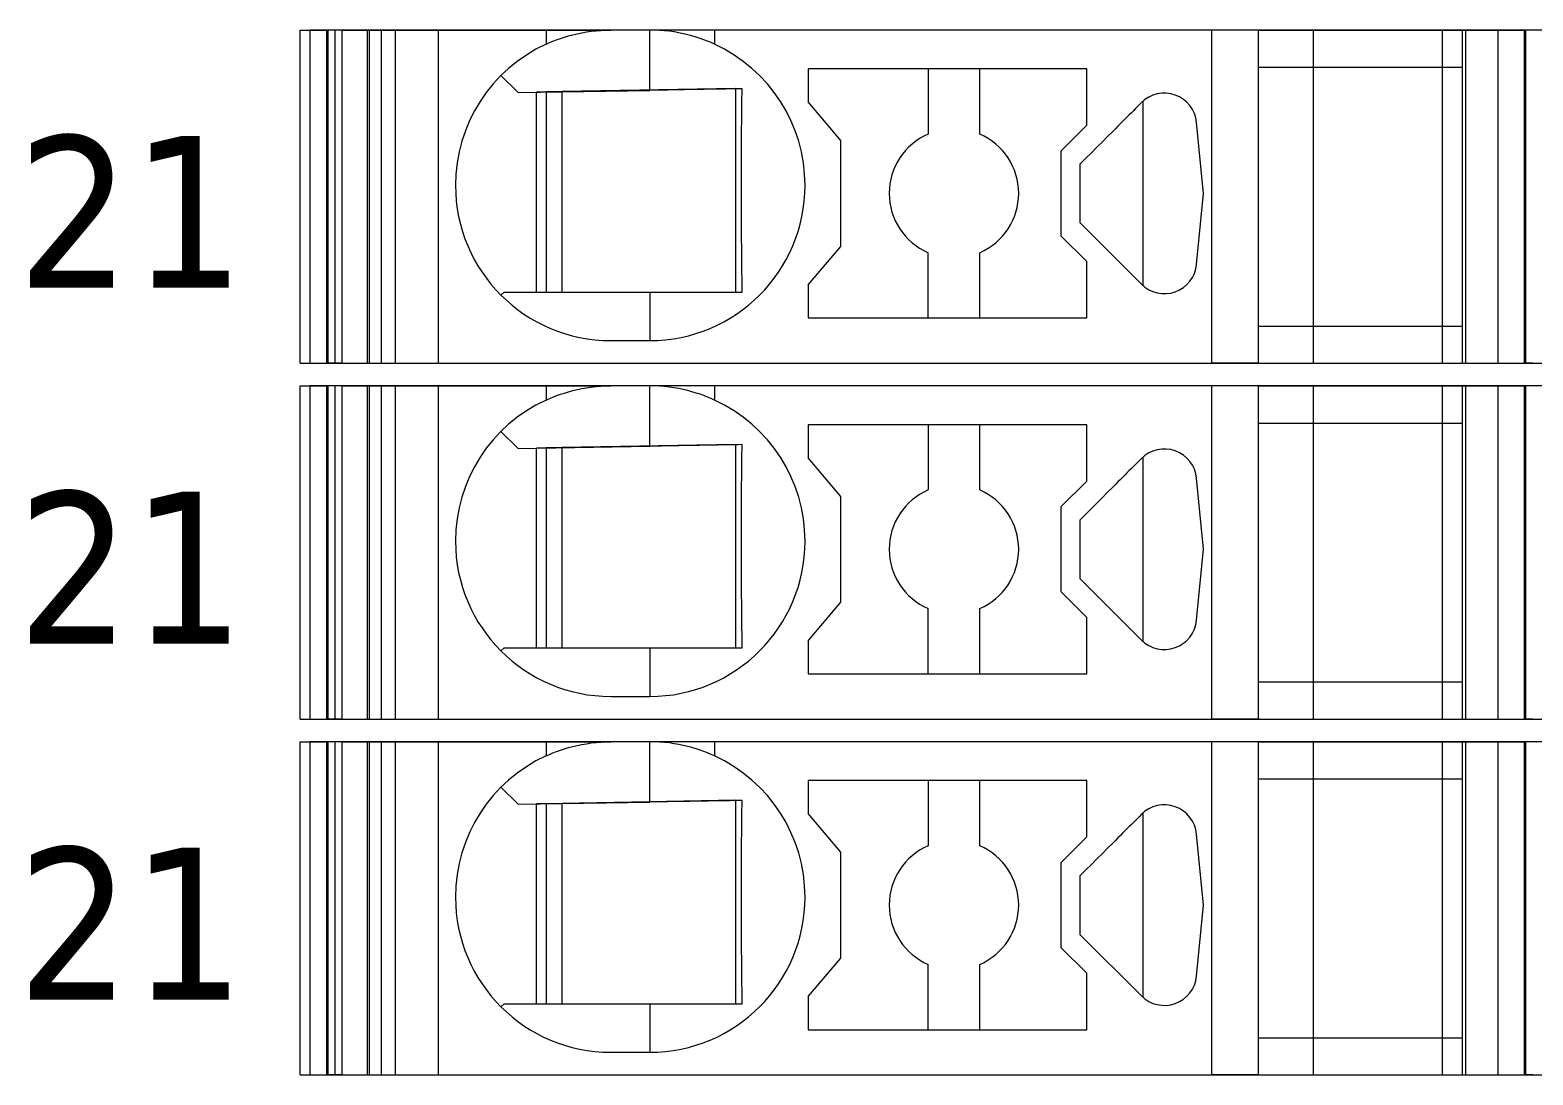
# Model space of a CAD drawing. Header units: millimetres. Extents: x 0 to 1680, y 0 to 1188.
# Drawn here: x 868.68 to 891.89, y 396.85 to 413 of the extents above; entities that cross this region are included whole.
import ezdxf
from ezdxf.enums import TextEntityAlignment as Align

# ---------------------------------------------------------------- set-up
doc = ezdxf.new("R2010")
doc.units = ezdxf.units.MM
for name, color, linetype, lineweight in [('EPLAN309', 5, 'Continuous', 5), ('EPLAN493', 5, 'Continuous', 5), ('MAIN-1', 7, 'Continuous', 5), ('MAIN-2', 7, 'Continuous', 5)]:
    doc.layers.add(name, color=color, linetype=linetype, lineweight=lineweight)
doc.styles.add('Tahoma', font='')
doc.styles.get('Tahoma').set_extended_font_data('Tahoma')

# ---------------------------------------------------------------- blocks, each defined once
blk = doc.blocks.new('EPLSYM_LibrarySPECIAL_Symbol12_Variant0_Placement8_13')
at = {"layer": 'EPLAN309', "lineweight": 13, "ltscale": 16}
blk.add_lwpolyline([(0, -5.15), (68.15, -5.15), (68.15, 0), (0, 0)], close=True, dxfattribs=at)
at = {"layer": 'EPLAN493', "color": 5, "style": 'Tahoma'}
blk.add_attdef('17_20450', text='', height=2.3478, dxfattribs=at).set_placement((0, -21.83478), align=Align.MIDDLE_RIGHT)
blk = doc.blocks.new('EPLSYM_LibrarySPECIAL_Symbol12_Variant0_Placement8_14')
at = {"layer": 'EPLAN309', "lineweight": 13, "ltscale": 16}
blk.add_lwpolyline([(0, -5.15), (68.15, -5.15), (68.15, 0), (0, 0)], close=True, dxfattribs=at)
at = {"layer": 'EPLAN493', "color": 5, "style": 'Tahoma'}
blk.add_attdef('17_20450', text='', height=2.3478, dxfattribs=at).set_placement((0, -21.83478), align=Align.MIDDLE_RIGHT)
blk = doc.blocks.new('EPLSYM_LibrarySPECIAL_Symbol12_Variant0_Placement8_15')
at = {"layer": 'EPLAN309', "lineweight": 13, "ltscale": 16}
blk.add_lwpolyline([(0, -5.15), (68.15, -5.15), (68.15, 0), (0, 0)], close=True, dxfattribs=at)
at = {"layer": 'EPLAN493', "color": 5, "style": 'Tahoma'}
blk.add_attdef('17_20450', text='', height=2.3478, dxfattribs=at).set_placement((0, -21.83478), align=Align.MIDDLE_RIGHT)

msp = doc.modelspace()

# ---------------------------------------------------------------- linework, layer by layer
at = {"layer": 'MAIN-1'}
for p, q in [((872.85, 413), (873.284, 413)), ((872.85, 407.85), (872.85, 413)), ((873.393, 413), (873.284, 413)), ((873.284, 407.85), (873.284, 413)), ((873.501, 413), (873.393, 413)), ((873.393, 407.85), (873.393, 413)), ((873.501, 413), (876.65, 413)), ((873.501, 407.85), (873.501, 413)), ((876.65, 413), (877.65, 413)), ((876.65, 413), (876.65, 412.782)), ((877.421, 412.989), (877.497, 412.995)), ((877.497, 412.995), (877.573, 412.999)), ((877.573, 412.999), (877.65, 413)), ((878.25, 413), (877.65, 413)), ((878.327, 412.999), (878.25, 413)), ((879.25, 413), (878.25, 413)), ((878.25, 412.068), (878.25, 413)), ((878.403, 412.995), (878.327, 412.999)), ((878.479, 412.989), (878.403, 412.995)), ((886.932, 413), (879.25, 413)), ((879.25, 413), (879.25, 412.782)), ((887.65, 413), (886.932, 413)), ((886.932, 407.85), (886.932, 413)), ((887.65, 413), (890.8, 413)), ((887.65, 413), (887.65, 407.85)), ((890.8, 413), (891.35, 413)), ((890.8, 413), (890.8, 407.85)), ((891.35, 413), (891.784, 413)), ((891.35, 413), (891.35, 407.85)), ((891.893, 413), (891.784, 413)), ((891.784, 407.85), (891.784, 413)), ((876.65, 412.782), (876.702, 412.805)), ((876.702, 412.805), (876.756, 412.827)), ((876.756, 412.827), (876.813, 412.849)), ((876.813, 412.849), (876.872, 412.87)), ((876.872, 412.87), (876.933, 412.89)), ((876.933, 412.89), (876.997, 412.909)), ((876.997, 412.909), (877.063, 412.927)), ((877.063, 412.927), (877.131, 412.943)), ((877.131, 412.943), (877.201, 412.958)), ((877.201, 412.958), (877.272, 412.97)), ((877.272, 412.97), (877.346, 412.981)), ((877.346, 412.981), (877.421, 412.989)), ((878.554, 412.981), (878.479, 412.989)), ((878.628, 412.97), (878.554, 412.981)), ((878.699, 412.958), (878.628, 412.97)), ((878.769, 412.943), (878.699, 412.958)), ((878.837, 412.927), (878.769, 412.943)), ((878.903, 412.909), (878.837, 412.927)), ((878.967, 412.89), (878.903, 412.909)), ((879.028, 412.87), (878.967, 412.89)), ((879.087, 412.849), (879.028, 412.87)), ((879.144, 412.827), (879.087, 412.849)), ((879.198, 412.805), (879.144, 412.827)), ((879.25, 412.782), (879.198, 412.805)), ((875.953, 412.297), (876.217, 412.033)), ((880.7, 412.4), (880.7, 411.889)), ((885, 412.4), (880.7, 412.4)), ((882.55, 412.4), (882.55, 411.392)), ((883.35, 411.392), (883.35, 412.4)), ((885, 411.529), (885, 412.4)), ((887.65, 412.425), (890.8, 412.425)), ((876.217, 412.033), (878.25, 412.068)), ((878.345, 412.07), (878.25, 412.068)), ((878.438, 412.071), (878.345, 412.07)), ((878.53, 412.073), (878.438, 412.071)), ((878.618, 412.075), (878.53, 412.073)), ((878.703, 412.076), (878.618, 412.075)), ((878.786, 412.077), (878.703, 412.076)), ((878.865, 412.079), (878.786, 412.077)), ((878.943, 412.08), (878.865, 412.079)), ((879.017, 412.081), (878.943, 412.08)), ((879.09, 412.082), (879.017, 412.081)), ((879.16, 412.084), (879.09, 412.082)), ((879.229, 412.085), (879.16, 412.084)), ((879.297, 412.086), (879.229, 412.085)), ((879.363, 412.087), (879.297, 412.086)), ((879.428, 412.088), (879.363, 412.087)), ((879.491, 412.089), (879.428, 412.088)), ((879.554, 412.09), (879.491, 412.089)), ((879.615, 412.091), (879.554, 412.09)), ((879.579, 408.95), (879.579, 412.091)), ((879.676, 412.092), (879.615, 412.091)), ((879.676, 412.022), (879.676, 412.092)), ((876.5, 408.95), (876.5, 412.038)), ((876.65, 412.04), (876.65, 408.95)), ((876.9, 408.95), (876.9, 412.045)), ((879.673, 411.803), (879.674, 411.877)), ((879.674, 411.877), (879.675, 411.95)), ((879.675, 411.95), (879.676, 412.022)), ((881.2, 411.293), (880.7, 411.889)), ((885.815, 411.847), (885.784, 411.816)), ((885.846, 411.879), (885.815, 411.847)), ((885.867, 411.898), (885.867, 409.052)), ((879.671, 411.57), (879.672, 411.649)), ((879.672, 411.649), (879.673, 411.727)), ((879.673, 411.727), (879.673, 411.803)), ((885.594, 411.626), (885.558, 411.59)), ((885.627, 411.659), (885.594, 411.626)), ((885.658, 411.691), (885.627, 411.659)), ((885.69, 411.722), (885.658, 411.691)), ((885.721, 411.753), (885.69, 411.722)), ((885.752, 411.785), (885.721, 411.753)), ((885.784, 411.816), (885.752, 411.785)), ((879.669, 411.317), (879.67, 411.404)), ((879.67, 411.488), (879.671, 411.57)), ((879.67, 411.404), (879.67, 411.488)), ((884.6, 411.129), (885, 411.529)), ((885.402, 411.434), (885.323, 411.356)), ((885.443, 411.475), (885.402, 411.434)), ((885.483, 411.515), (885.443, 411.475)), ((885.521, 411.553), (885.483, 411.515)), ((885.558, 411.59), (885.521, 411.553)), ((886.802, 410.475), (886.698, 411.572)), ((879.668, 411.132), (879.669, 411.226)), ((879.669, 411.226), (879.669, 411.317)), ((881.2, 409.657), (881.2, 411.293)), ((885.158, 411.19), (885.072, 411.104)), ((885.242, 411.274), (885.158, 411.19)), ((885.323, 411.356), (885.242, 411.274)), ((879.667, 410.931), (879.668, 411.034)), ((879.667, 410.824), (879.667, 410.931)), ((879.668, 411.034), (879.668, 411.132)), ((884.6, 411.129), (884.6, 409.821)), ((884.986, 411.018), (884.9, 410.932)), ((884.9, 410.802), (884.9, 410.932)), ((885.072, 411.104), (884.986, 411.018)), ((879.667, 410.713), (879.667, 410.824)), ((879.667, 410.6), (879.667, 410.713)), ((884.9, 410.671), (884.9, 410.802)), ((879.667, 410.479), (879.667, 410.6)), ((879.667, 410.361), (879.667, 410.479)), ((884.9, 410.54), (884.9, 410.671)), ((884.9, 410.41), (884.9, 410.54)), ((886.698, 409.378), (886.802, 410.475)), ((879.667, 410.247), (879.667, 410.361)), ((879.668, 410.138), (879.667, 410.247)), ((884.9, 410.279), (884.9, 410.41)), ((884.9, 410.148), (884.9, 410.279)), ((879.668, 410.034), (879.668, 410.138)), ((879.669, 409.934), (879.668, 410.034)), ((884.9, 410.018), (884.9, 410.148)), ((884.9, 410.018), (885.846, 409.071)), ((879.669, 409.839), (879.669, 409.934)), ((879.67, 409.748), (879.669, 409.839)), ((879.671, 409.659), (879.67, 409.748)), ((885, 409.421), (884.6, 409.821)), ((879.672, 409.573), (879.671, 409.659)), ((879.672, 409.49), (879.672, 409.573)), ((880.7, 409.061), (881.2, 409.657)), ((882.55, 408.55), (882.55, 409.558)), ((883.35, 408.55), (883.35, 409.558)), ((879.673, 409.408), (879.672, 409.49)), ((879.674, 409.329), (879.673, 409.408)), ((879.675, 409.25), (879.674, 409.329)), ((885, 408.55), (885, 409.421)), ((879.676, 409.174), (879.675, 409.25)), ((879.676, 409.098), (879.676, 409.174)), ((879.677, 409.024), (879.676, 409.098)), ((880.7, 409.061), (880.7, 408.55)), ((876, 408.95), (875.953, 408.903)), ((876, 408.95), (878.25, 408.95)), ((878.25, 408.95), (878.342, 408.95)), ((878.25, 408.95), (878.25, 408.2)), ((878.342, 408.95), (878.433, 408.95)), ((878.433, 408.95), (878.523, 408.95)), ((878.523, 408.95), (878.61, 408.95)), ((878.61, 408.95), (878.695, 408.95)), ((878.695, 408.95), (878.778, 408.95)), ((878.778, 408.95), (878.858, 408.95)), ((878.858, 408.95), (878.936, 408.95)), ((878.936, 408.95), (879.011, 408.95)), ((879.011, 408.95), (879.085, 408.95)), ((879.085, 408.95), (879.157, 408.95)), ((879.157, 408.95), (879.226, 408.95)), ((879.226, 408.95), (879.295, 408.95)), ((879.295, 408.95), (879.361, 408.95)), ((879.361, 408.95), (879.427, 408.95)), ((879.427, 408.95), (879.491, 408.95)), ((879.491, 408.95), (879.555, 408.95)), ((879.555, 408.95), (879.617, 408.95)), ((879.617, 408.95), (879.678, 408.95)), ((879.678, 408.95), (879.677, 409.024)), ((880.7, 408.55), (885, 408.55)), ((887.65, 408.425), (890.8, 408.425)), ((877.65, 408.2), (878.25, 408.2)), ((872.85, 407.85), (873.284, 407.85)), ((873.393, 407.85), (873.284, 407.85)), ((873.501, 407.85), (873.393, 407.85)), ((873.501, 407.85), (886.932, 407.85)), ((887.65, 407.85), (886.932, 407.85)), ((887.65, 407.85), (890.8, 407.85)), ((890.8, 407.85), (891.35, 407.85)), ((891.35, 407.85), (891.784, 407.85)), ((891.893, 407.85), (891.784, 407.85)), ((872.85, 407.5), (873.284, 407.5)), ((872.85, 402.35), (872.85, 407.5)), ((873.393, 407.5), (873.284, 407.5)), ((873.284, 402.35), (873.284, 407.5)), ((873.501, 407.5), (873.393, 407.5)), ((873.393, 402.35), (873.393, 407.5)), ((873.501, 407.5), (876.65, 407.5)), ((873.501, 402.35), (873.501, 407.5)), ((876.65, 407.5), (877.65, 407.5)), ((876.65, 407.5), (876.65, 407.282)), ((876.997, 407.409), (877.063, 407.427)), ((877.063, 407.427), (877.131, 407.443)), ((877.131, 407.443), (877.201, 407.458)), ((877.201, 407.458), (877.272, 407.47)), ((877.272, 407.47), (877.346, 407.481)), ((877.346, 407.481), (877.421, 407.489)), ((877.421, 407.489), (877.497, 407.495)), ((877.497, 407.495), (877.573, 407.499)), ((877.573, 407.499), (877.65, 407.5)), ((878.25, 407.5), (877.65, 407.5)), ((878.327, 407.499), (878.25, 407.5)), ((879.25, 407.5), (878.25, 407.5)), ((878.25, 406.568), (878.25, 407.5)), ((878.403, 407.495), (878.327, 407.499)), ((878.479, 407.489), (878.403, 407.495)), ((878.554, 407.481), (878.479, 407.489)), ((878.628, 407.47), (878.554, 407.481)), ((878.699, 407.458), (878.628, 407.47)), ((878.769, 407.443), (878.699, 407.458)), ((878.837, 407.427), (878.769, 407.443)), ((878.903, 407.409), (878.837, 407.427)), ((886.932, 407.5), (879.25, 407.5)), ((879.25, 407.5), (879.25, 407.282)), ((887.65, 407.5), (886.932, 407.5)), ((886.932, 402.35), (886.932, 407.5)), ((887.65, 407.5), (890.8, 407.5)), ((887.65, 407.5), (887.65, 402.35)), ((890.8, 407.5), (891.35, 407.5)), ((890.8, 407.5), (890.8, 402.35)), ((891.35, 407.5), (891.784, 407.5)), ((891.35, 407.5), (891.35, 402.35)), ((891.893, 407.5), (891.784, 407.5)), ((891.784, 402.35), (891.784, 407.5)), ((876.65, 407.282), (876.702, 407.305)), ((876.702, 407.305), (876.756, 407.327)), ((876.756, 407.327), (876.813, 407.349)), ((876.813, 407.349), (876.872, 407.37)), ((876.872, 407.37), (876.933, 407.39)), ((876.933, 407.39), (876.997, 407.409)), ((878.967, 407.39), (878.903, 407.409)), ((879.028, 407.37), (878.967, 407.39)), ((879.087, 407.349), (879.028, 407.37)), ((879.144, 407.327), (879.087, 407.349)), ((879.198, 407.305), (879.144, 407.327)), ((879.25, 407.282), (879.198, 407.305)), ((875.953, 406.797), (876.217, 406.533)), ((880.7, 406.9), (880.7, 406.389)), ((885, 406.9), (880.7, 406.9)), ((882.55, 406.9), (882.55, 405.892)), ((883.35, 405.892), (883.35, 406.9)), ((885, 406.029), (885, 406.9)), ((887.65, 406.925), (890.8, 406.925)), ((876.217, 406.533), (878.25, 406.568)), ((876.5, 403.45), (876.5, 406.538)), ((876.65, 406.54), (876.65, 403.45)), ((876.9, 403.45), (876.9, 406.545)), ((878.345, 406.57), (878.25, 406.568)), ((878.438, 406.571), (878.345, 406.57)), ((878.53, 406.573), (878.438, 406.571)), ((878.618, 406.575), (878.53, 406.573)), ((878.703, 406.576), (878.618, 406.575)), ((878.786, 406.577), (878.703, 406.576)), ((878.865, 406.579), (878.786, 406.577)), ((878.943, 406.58), (878.865, 406.579)), ((879.017, 406.581), (878.943, 406.58)), ((879.09, 406.582), (879.017, 406.581)), ((879.16, 406.584), (879.09, 406.582)), ((879.229, 406.585), (879.16, 406.584)), ((879.297, 406.586), (879.229, 406.585)), ((879.363, 406.587), (879.297, 406.586)), ((879.428, 406.588), (879.363, 406.587)), ((879.491, 406.589), (879.428, 406.588)), ((879.554, 406.59), (879.491, 406.589)), ((879.615, 406.591), (879.554, 406.59)), ((879.579, 403.45), (879.579, 406.591)), ((879.676, 406.592), (879.615, 406.591)), ((879.675, 406.45), (879.676, 406.522)), ((879.676, 406.522), (879.676, 406.592)), ((879.673, 406.303), (879.674, 406.377)), ((879.673, 406.227), (879.673, 406.303)), ((879.674, 406.377), (879.675, 406.45)), ((881.2, 405.793), (880.7, 406.389)), ((885.752, 406.285), (885.721, 406.253)), ((885.784, 406.316), (885.752, 406.285)), ((885.815, 406.347), (885.784, 406.316)), ((885.846, 406.379), (885.815, 406.347)), ((885.867, 406.398), (885.867, 403.552)), ((879.67, 405.988), (879.671, 406.07)), ((879.671, 406.07), (879.672, 406.149)), ((879.672, 406.149), (879.673, 406.227)), ((884.6, 405.629), (885, 406.029)), ((885.521, 406.053), (885.483, 406.015)), ((885.558, 406.09), (885.521, 406.053)), ((885.594, 406.126), (885.558, 406.09)), ((885.627, 406.159), (885.594, 406.126)), ((885.658, 406.191), (885.627, 406.159)), ((885.69, 406.222), (885.658, 406.191)), ((885.721, 406.253), (885.69, 406.222)), ((886.802, 404.975), (886.698, 406.072)), ((879.669, 405.817), (879.67, 405.904)), ((879.669, 405.726), (879.669, 405.817)), ((879.67, 405.904), (879.67, 405.988)), ((885.323, 405.856), (885.242, 405.774)), ((885.402, 405.934), (885.323, 405.856)), ((885.443, 405.975), (885.402, 405.934)), ((885.483, 406.015), (885.443, 405.975)), ((879.668, 405.632), (879.669, 405.726)), ((879.668, 405.534), (879.668, 405.632)), ((881.2, 404.157), (881.2, 405.793)), ((884.6, 405.629), (884.6, 404.321)), ((885.072, 405.604), (884.986, 405.518)), ((885.158, 405.69), (885.072, 405.604)), ((885.242, 405.774), (885.158, 405.69)), ((879.667, 405.431), (879.668, 405.534)), ((879.667, 405.324), (879.667, 405.431)), ((884.986, 405.518), (884.9, 405.432)), ((884.9, 405.302), (884.9, 405.432)), ((879.667, 405.213), (879.667, 405.324)), ((879.667, 405.1), (879.667, 405.213)), ((879.667, 404.979), (879.667, 405.1)), ((884.9, 405.171), (884.9, 405.302)), ((884.9, 405.04), (884.9, 405.171)), ((879.667, 404.861), (879.667, 404.979)), ((884.9, 404.91), (884.9, 405.04)), ((884.9, 404.779), (884.9, 404.91)), ((886.698, 403.878), (886.802, 404.975)), ((879.667, 404.747), (879.667, 404.861)), ((879.668, 404.638), (879.667, 404.747)), ((879.668, 404.534), (879.668, 404.638)), ((884.9, 404.648), (884.9, 404.779)), ((884.9, 404.518), (884.9, 404.648)), ((879.669, 404.434), (879.668, 404.534)), ((879.669, 404.339), (879.669, 404.434)), ((884.9, 404.518), (885.846, 403.571)), ((879.67, 404.248), (879.669, 404.339)), ((879.671, 404.159), (879.67, 404.248)), ((885, 403.921), (884.6, 404.321)), ((879.672, 404.073), (879.671, 404.159)), ((879.672, 403.99), (879.672, 404.073)), ((879.673, 403.908), (879.672, 403.99)), ((880.7, 403.561), (881.2, 404.157)), ((882.55, 403.05), (882.55, 404.058)), ((883.35, 403.05), (883.35, 404.058)), ((879.674, 403.829), (879.673, 403.908)), ((879.675, 403.75), (879.674, 403.829)), ((879.676, 403.674), (879.675, 403.75)), ((885, 403.05), (885, 403.921)), ((879.676, 403.598), (879.676, 403.674)), ((879.677, 403.524), (879.676, 403.598)), ((879.678, 403.45), (879.677, 403.524)), ((880.7, 403.561), (880.7, 403.05)), ((876, 403.45), (875.953, 403.403)), ((876, 403.45), (878.25, 403.45)), ((878.25, 403.45), (878.342, 403.45)), ((878.25, 403.45), (878.25, 402.7)), ((878.342, 403.45), (878.433, 403.45)), ((878.433, 403.45), (878.523, 403.45)), ((878.523, 403.45), (878.61, 403.45)), ((878.61, 403.45), (878.695, 403.45)), ((878.695, 403.45), (878.778, 403.45)), ((878.778, 403.45), (878.858, 403.45)), ((878.858, 403.45), (878.936, 403.45)), ((878.936, 403.45), (879.011, 403.45)), ((879.011, 403.45), (879.085, 403.45)), ((879.085, 403.45), (879.157, 403.45)), ((879.157, 403.45), (879.226, 403.45)), ((879.226, 403.45), (879.295, 403.45)), ((879.295, 403.45), (879.361, 403.45)), ((879.361, 403.45), (879.427, 403.45)), ((879.427, 403.45), (879.491, 403.45)), ((879.491, 403.45), (879.555, 403.45)), ((879.555, 403.45), (879.617, 403.45)), ((879.617, 403.45), (879.678, 403.45)), ((880.7, 403.05), (885, 403.05)), ((887.65, 402.925), (890.8, 402.925)), ((877.65, 402.7), (878.25, 402.7)), ((872.85, 402.35), (873.284, 402.35)), ((873.393, 402.35), (873.284, 402.35)), ((873.501, 402.35), (873.393, 402.35)), ((873.501, 402.35), (886.932, 402.35)), ((887.65, 402.35), (886.932, 402.35)), ((887.65, 402.35), (890.8, 402.35)), ((890.8, 402.35), (891.35, 402.35)), ((891.35, 402.35), (891.784, 402.35)), ((891.893, 402.35), (891.784, 402.35)), ((872.85, 402), (873.284, 402)), ((872.85, 396.85), (872.85, 402)), ((873.393, 402), (873.284, 402)), ((873.284, 396.85), (873.284, 402)), ((873.501, 402), (873.393, 402)), ((873.393, 396.85), (873.393, 402)), ((873.501, 402), (876.65, 402)), ((873.501, 396.85), (873.501, 402)), ((876.65, 402), (877.65, 402)), ((876.65, 402), (876.65, 401.782)), ((876.813, 401.849), (876.872, 401.87)), ((876.872, 401.87), (876.933, 401.89)), ((876.933, 401.89), (876.997, 401.909)), ((876.997, 401.909), (877.063, 401.927)), ((877.063, 401.927), (877.131, 401.943)), ((877.131, 401.943), (877.201, 401.958)), ((877.201, 401.958), (877.272, 401.97)), ((877.272, 401.97), (877.346, 401.981)), ((877.346, 401.981), (877.421, 401.989)), ((877.421, 401.989), (877.497, 401.995)), ((877.497, 401.995), (877.573, 401.999)), ((877.573, 401.999), (877.65, 402)), ((878.25, 402), (877.65, 402)), ((878.327, 401.999), (878.25, 402)), ((879.25, 402), (878.25, 402)), ((878.25, 401.068), (878.25, 402)), ((878.403, 401.995), (878.327, 401.999)), ((878.479, 401.989), (878.403, 401.995)), ((878.554, 401.981), (878.479, 401.989)), ((878.628, 401.97), (878.554, 401.981)), ((878.699, 401.958), (878.628, 401.97)), ((878.769, 401.943), (878.699, 401.958)), ((878.837, 401.927), (878.769, 401.943)), ((878.903, 401.909), (878.837, 401.927)), ((878.967, 401.89), (878.903, 401.909)), ((879.028, 401.87), (878.967, 401.89)), ((879.087, 401.849), (879.028, 401.87)), ((886.932, 402), (879.25, 402)), ((879.25, 402), (879.25, 401.782)), ((887.65, 402), (886.932, 402)), ((886.932, 396.85), (886.932, 402)), ((887.65, 402), (890.8, 402)), ((887.65, 402), (887.65, 396.85)), ((890.8, 402), (891.35, 402)), ((890.8, 402), (890.8, 396.85)), ((891.35, 402), (891.784, 402)), ((891.35, 402), (891.35, 396.85)), ((891.893, 402), (891.784, 402)), ((891.784, 396.85), (891.784, 402)), ((876.65, 401.782), (876.702, 401.805)), ((876.702, 401.805), (876.756, 401.827)), ((876.756, 401.827), (876.813, 401.849)), ((879.144, 401.827), (879.087, 401.849)), ((879.198, 401.805), (879.144, 401.827)), ((879.25, 401.782), (879.198, 401.805)), ((880.7, 401.4), (880.7, 400.889)), ((885, 401.4), (880.7, 401.4)), ((882.55, 401.4), (882.55, 400.392)), ((883.35, 400.392), (883.35, 401.4)), ((885, 400.529), (885, 401.4)), ((887.65, 401.425), (890.8, 401.425)), ((875.953, 401.297), (876.217, 401.033)), ((876.217, 401.033), (878.25, 401.068)), ((876.5, 397.95), (876.5, 401.038)), ((876.65, 401.04), (876.65, 397.95)), ((876.9, 397.95), (876.9, 401.045)), ((878.345, 401.07), (878.25, 401.068)), ((878.438, 401.071), (878.345, 401.07)), ((878.53, 401.073), (878.438, 401.071)), ((878.618, 401.075), (878.53, 401.073)), ((878.703, 401.076), (878.618, 401.075)), ((878.786, 401.077), (878.703, 401.076)), ((878.865, 401.079), (878.786, 401.077)), ((878.943, 401.08), (878.865, 401.079)), ((879.017, 401.081), (878.943, 401.08)), ((879.09, 401.082), (879.017, 401.081)), ((879.16, 401.084), (879.09, 401.082)), ((879.229, 401.085), (879.16, 401.084)), ((879.297, 401.086), (879.229, 401.085)), ((879.363, 401.087), (879.297, 401.086)), ((879.428, 401.088), (879.363, 401.087)), ((879.491, 401.089), (879.428, 401.088)), ((879.554, 401.09), (879.491, 401.089)), ((879.615, 401.091), (879.554, 401.09)), ((879.579, 397.95), (879.579, 401.091)), ((879.676, 401.092), (879.615, 401.091)), ((879.674, 400.877), (879.675, 400.95)), ((879.675, 400.95), (879.676, 401.022)), ((879.676, 401.022), (879.676, 401.092)), ((879.672, 400.649), (879.673, 400.727)), ((879.673, 400.803), (879.674, 400.877)), ((879.673, 400.727), (879.673, 400.803)), ((881.2, 400.293), (880.7, 400.889)), ((885.658, 400.691), (885.627, 400.659)), ((885.69, 400.722), (885.658, 400.691)), ((885.721, 400.753), (885.69, 400.722)), ((885.752, 400.785), (885.721, 400.753)), ((885.784, 400.816), (885.752, 400.785)), ((885.815, 400.847), (885.784, 400.816)), ((885.846, 400.879), (885.815, 400.847)), ((885.867, 400.898), (885.867, 398.052)), ((879.67, 400.488), (879.671, 400.57)), ((879.67, 400.404), (879.67, 400.488)), ((879.671, 400.57), (879.672, 400.649)), ((884.6, 400.129), (885, 400.529)), ((885.443, 400.475), (885.402, 400.434)), ((885.483, 400.515), (885.443, 400.475)), ((885.521, 400.553), (885.483, 400.515)), ((885.558, 400.59), (885.521, 400.553)), ((885.594, 400.626), (885.558, 400.59)), ((885.627, 400.659), (885.594, 400.626)), ((886.802, 399.475), (886.698, 400.572)), ((879.668, 400.132), (879.669, 400.226)), ((879.669, 400.317), (879.67, 400.404)), ((879.669, 400.226), (879.669, 400.317)), ((881.2, 398.657), (881.2, 400.293)), ((885.242, 400.274), (885.158, 400.19)), ((885.323, 400.356), (885.242, 400.274)), ((885.402, 400.434), (885.323, 400.356)), ((879.667, 399.931), (879.668, 400.034)), ((879.668, 400.034), (879.668, 400.132)), ((884.6, 400.129), (884.6, 398.821)), ((884.986, 400.018), (884.9, 399.932)), ((885.072, 400.104), (884.986, 400.018)), ((885.158, 400.19), (885.072, 400.104)), ((879.667, 399.824), (879.667, 399.931)), ((879.667, 399.713), (879.667, 399.824)), ((884.9, 399.802), (884.9, 399.932)), ((884.9, 399.671), (884.9, 399.802)), ((879.667, 399.6), (879.667, 399.713)), ((879.667, 399.479), (879.667, 399.6)), ((884.9, 399.54), (884.9, 399.671)), ((884.9, 399.41), (884.9, 399.54)), ((879.667, 399.361), (879.667, 399.479)), ((879.667, 399.247), (879.667, 399.361)), ((884.9, 399.279), (884.9, 399.41)), ((886.698, 398.378), (886.802, 399.475)), ((879.668, 399.138), (879.667, 399.247)), ((879.668, 399.034), (879.668, 399.138)), ((884.9, 399.148), (884.9, 399.279)), ((884.9, 399.018), (884.9, 399.148)), ((879.669, 398.934), (879.668, 399.034)), ((879.669, 398.839), (879.669, 398.934)), ((879.67, 398.748), (879.669, 398.839)), ((884.9, 399.018), (885.846, 398.071)), ((879.671, 398.659), (879.67, 398.748)), ((879.672, 398.573), (879.671, 398.659)), ((880.7, 398.061), (881.2, 398.657)), ((885, 398.421), (884.6, 398.821)), ((879.672, 398.49), (879.672, 398.573)), ((879.673, 398.408), (879.672, 398.49)), ((879.674, 398.329), (879.673, 398.408)), ((882.55, 397.55), (882.55, 398.558)), ((883.35, 397.55), (883.35, 398.558)), ((885, 397.55), (885, 398.421)), ((879.675, 398.25), (879.674, 398.329)), ((879.676, 398.174), (879.675, 398.25)), ((879.676, 398.098), (879.676, 398.174)), ((876, 397.95), (875.953, 397.903)), ((876, 397.95), (878.25, 397.95)), ((878.25, 397.95), (878.342, 397.95)), ((878.25, 397.95), (878.25, 397.2)), ((878.342, 397.95), (878.433, 397.95)), ((878.433, 397.95), (878.523, 397.95)), ((878.523, 397.95), (878.61, 397.95)), ((878.61, 397.95), (878.695, 397.95)), ((878.695, 397.95), (878.778, 397.95)), ((878.778, 397.95), (878.858, 397.95)), ((878.858, 397.95), (878.936, 397.95)), ((878.936, 397.95), (879.011, 397.95)), ((879.011, 397.95), (879.085, 397.95)), ((879.085, 397.95), (879.157, 397.95)), ((879.157, 397.95), (879.226, 397.95)), ((879.226, 397.95), (879.295, 397.95)), ((879.295, 397.95), (879.361, 397.95)), ((879.361, 397.95), (879.427, 397.95)), ((879.427, 397.95), (879.491, 397.95)), ((879.491, 397.95), (879.555, 397.95)), ((879.555, 397.95), (879.617, 397.95)), ((879.617, 397.95), (879.678, 397.95)), ((879.677, 398.024), (879.676, 398.098)), ((879.678, 397.95), (879.677, 398.024)), ((880.7, 398.061), (880.7, 397.55)), ((880.7, 397.55), (885, 397.55)), ((887.65, 397.425), (890.8, 397.425)), ((877.65, 397.2), (878.25, 397.2)), ((872.85, 396.85), (873.284, 396.85)), ((873.393, 396.85), (873.284, 396.85)), ((873.501, 396.85), (873.393, 396.85)), ((873.501, 396.85), (886.932, 396.85)), ((887.65, 396.85), (886.932, 396.85)), ((887.65, 396.85), (890.8, 396.85)), ((890.8, 396.85), (891.35, 396.85)), ((891.35, 396.85), (891.784, 396.85)), ((891.893, 396.85), (891.784, 396.85))]:
    msp.add_line(p, q, dxfattribs=at)
for centre, radius, start, end in [((877.65, 410.6), 2.4, 114.6244, 180), ((878.25, 410.6), 2.4, 0, 65.3756), ((886.2, 411.525), 0.5, 5.4404, 135), ((882.95, 410.475), 1, 113.5782, 180), ((882.95, 410.475), 1, 0, 66.4218), ((877.65, 410.6), 2.4, 180, 270), ((878.25, 410.6), 2.4, 270, 0), ((882.95, 410.475), 1, 180, 246.4218), ((882.95, 410.475), 1, 293.5782, 0), ((886.2, 409.425), 0.5, 225, 354.5596), ((877.65, 405.1), 2.4, 114.6244, 180), ((878.25, 405.1), 2.4, 0, 65.3756), ((886.2, 406.025), 0.5, 5.4404, 135), ((882.95, 404.975), 1, 113.5782, 180), ((882.95, 404.975), 1, 0, 66.4218), ((877.65, 405.1), 2.4, 180, 270), ((878.25, 405.1), 2.4, 270, 0), ((882.95, 404.975), 1, 180, 246.4218), ((882.95, 404.975), 1, 293.5782, 0), ((886.2, 403.925), 0.5, 225, 354.5596), ((877.65, 399.6), 2.4, 114.6244, 180), ((878.25, 399.6), 2.4, 0, 65.3756), ((886.2, 400.525), 0.5, 5.4404, 135), ((882.95, 399.475), 1, 113.5782, 180), ((882.95, 399.475), 1, 0, 66.4218), ((877.65, 399.6), 2.4, 180, 270), ((878.25, 399.6), 2.4, 270, 0), ((882.95, 399.475), 1, 180, 246.4218), ((882.95, 399.475), 1, 293.5782, 0), ((886.2, 398.425), 0.5, 225, 354.5596)]:
    msp.add_arc(centre, radius, start, end, dxfattribs=at)
at = {"layer": 'MAIN-2'}
for p, q in [((873.256, 413), (873.256, 407.85)), ((873.889, 407.85), (873.889, 413)), ((873.917, 413), (873.917, 407.85)), ((874.102, 413), (874.102, 407.85)), ((874.32, 413), (874.32, 407.85)), ((874.981, 413), (874.981, 407.85)), ((888.506, 407.85), (888.506, 413)), ((890.491, 413), (890.491, 407.85)), ((890.85, 413), (890.85, 407.85)), ((891.756, 413), (891.756, 407.85)), ((876.9, 412.053), (879.579, 412.1)), ((879.579, 412.1), (879.676, 412.092)), ((879.579, 412.091), (879.579, 412.1)), ((876.217, 412.033), (876.5, 412.038)), ((876.65, 412.042), (876.5, 412.039)), ((876.5, 412.039), (876.5, 412.038)), ((876.5, 412.038), (876.5, 412.038)), ((876.9, 412.048), (876.65, 412.043)), ((876.65, 412.042), (876.65, 412.043)), ((876.65, 412.042), (876.65, 412.04)), ((876.9, 412.048), (876.9, 412.053)), ((876.9, 412.045), (876.9, 412.048)), ((876.65, 408.95), (876.65, 408.95)), ((876.9, 408.95), (876.9, 408.95)), ((873.256, 407.5), (873.256, 402.35)), ((873.889, 402.35), (873.889, 407.5)), ((873.917, 407.5), (873.917, 402.35)), ((874.102, 407.5), (874.102, 402.35)), ((874.32, 407.5), (874.32, 402.35)), ((874.981, 407.5), (874.981, 402.35)), ((888.506, 402.35), (888.506, 407.5)), ((890.491, 407.5), (890.491, 402.35)), ((890.85, 407.5), (890.85, 402.35)), ((891.756, 407.5), (891.756, 402.35)), ((876.217, 406.533), (876.5, 406.538)), ((876.65, 406.542), (876.5, 406.539)), ((876.5, 406.539), (876.5, 406.538)), ((876.5, 406.538), (876.5, 406.538)), ((876.9, 406.548), (876.65, 406.543)), ((876.65, 406.542), (876.65, 406.543)), ((876.65, 406.542), (876.65, 406.54)), ((876.9, 406.553), (879.579, 406.6)), ((876.9, 406.548), (876.9, 406.553)), ((876.9, 406.545), (876.9, 406.548)), ((879.579, 406.6), (879.676, 406.592)), ((879.579, 406.591), (879.579, 406.6)), ((876.65, 403.45), (876.65, 403.45)), ((876.9, 403.45), (876.9, 403.45)), ((873.256, 402), (873.256, 396.85)), ((873.889, 396.85), (873.889, 402)), ((873.917, 402), (873.917, 396.85)), ((874.102, 402), (874.102, 396.85)), ((874.32, 402), (874.32, 396.85)), ((874.981, 402), (874.981, 396.85)), ((888.506, 396.85), (888.506, 402)), ((890.491, 402), (890.491, 396.85)), ((890.85, 402), (890.85, 396.85)), ((891.756, 402), (891.756, 396.85)), ((876.217, 401.033), (876.5, 401.038)), ((876.65, 401.042), (876.5, 401.039)), ((876.5, 401.039), (876.5, 401.038)), ((876.5, 401.038), (876.5, 401.038)), ((876.9, 401.048), (876.65, 401.043)), ((876.65, 401.042), (876.65, 401.043)), ((876.65, 401.042), (876.65, 401.04)), ((876.9, 401.053), (879.579, 401.1)), ((876.9, 401.048), (876.9, 401.053)), ((876.9, 401.045), (876.9, 401.048)), ((879.579, 401.1), (879.676, 401.092)), ((879.579, 401.091), (879.579, 401.1)), ((876.65, 397.95), (876.65, 397.95)), ((876.9, 397.95), (876.9, 397.95))]:
    msp.add_line(p, q, dxfattribs=at)

# ---------------------------------------------------------------- block references
ref = msp.add_blockref('EPLSYM_LibrarySPECIAL_Symbol12_Variant0_Placement8_13', (873, 413))
ref.add_attrib('17_20450', '21', dxfattribs={"layer": 'EPLAN493', "color": 5, "height": 2.3478, "style": 'Tahoma'}).set_placement((872, 410.19), align=Align.MIDDLE_RIGHT)
ref = msp.add_blockref('EPLSYM_LibrarySPECIAL_Symbol12_Variant0_Placement8_14', (873, 407.5))
ref.add_attrib('17_20450', '21', dxfattribs={"layer": 'EPLAN493', "color": 5, "height": 2.3478, "style": 'Tahoma'}).set_placement((872, 404.69), align=Align.MIDDLE_RIGHT)
ref = msp.add_blockref('EPLSYM_LibrarySPECIAL_Symbol12_Variant0_Placement8_15', (873, 402))
ref.add_attrib('17_20450', '21', dxfattribs={"layer": 'EPLAN493', "color": 5, "height": 2.3478, "style": 'Tahoma'}).set_placement((872, 399.19), align=Align.MIDDLE_RIGHT)

doc.saveas('drawing.dxf')
